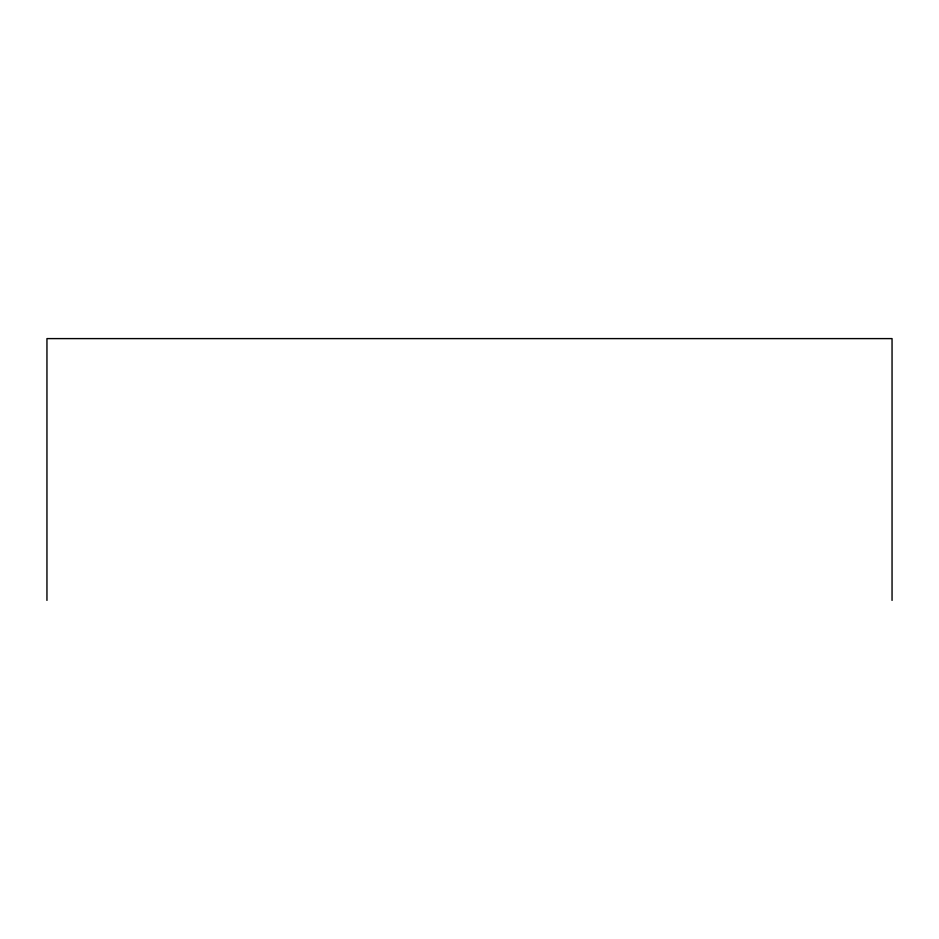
<?xml version="1.0" encoding="UTF-8"?>
<svg xmlns="http://www.w3.org/2000/svg" width="939" height="939" viewBox="0 0 939 939"><rect width="100%" height="100%" fill="white"/><g stroke="black" fill="none" stroke-linecap="round" stroke-linejoin="round"><path stroke-width="1.41" d="M892.05 600.397L892.05 338.603L46.95 338.603L46.95 600.397"/></g></svg>
